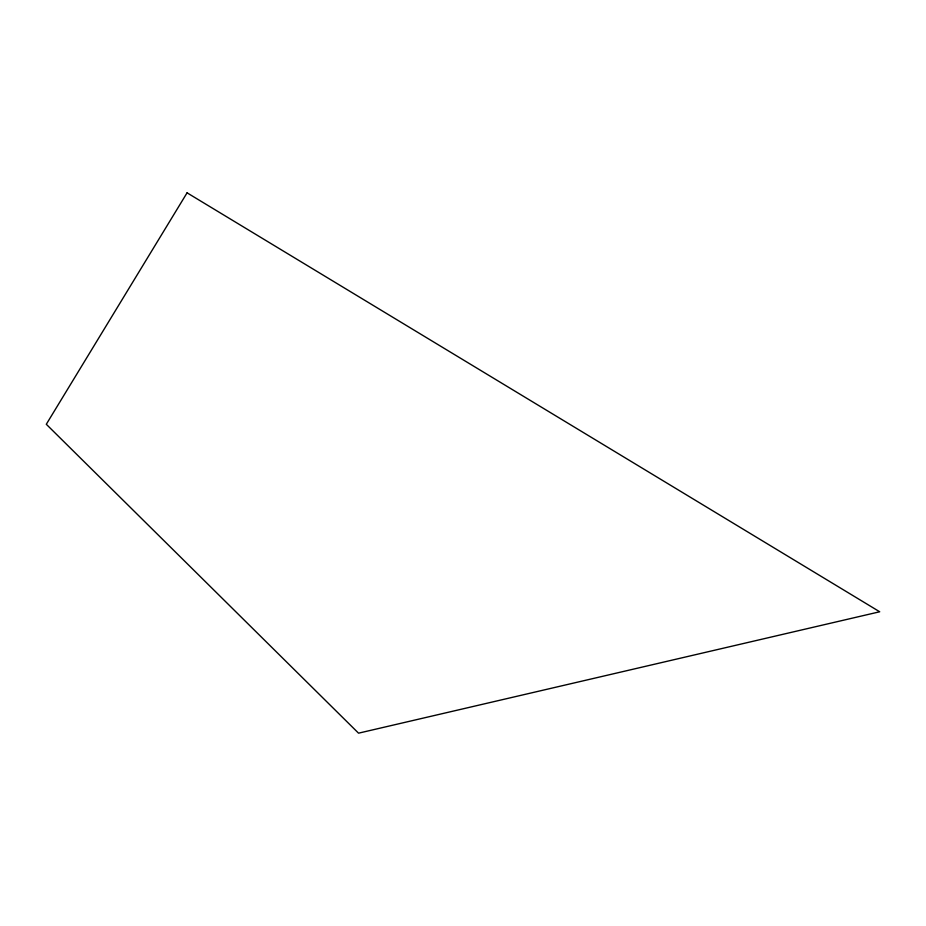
<?xml version="1.0" encoding="UTF-8"?>
<svg xmlns="http://www.w3.org/2000/svg" width="926" height="926" viewBox="0 0 926 926"><rect width="100%" height="100%" fill="white"/><g stroke="black" fill="none" stroke-linecap="round" stroke-linejoin="round"><path stroke-width="1.39" d="M187.075 192.828L46.3 424.27L358.547 733.172L879.7 611.773L187.075 192.828"/></g></svg>
